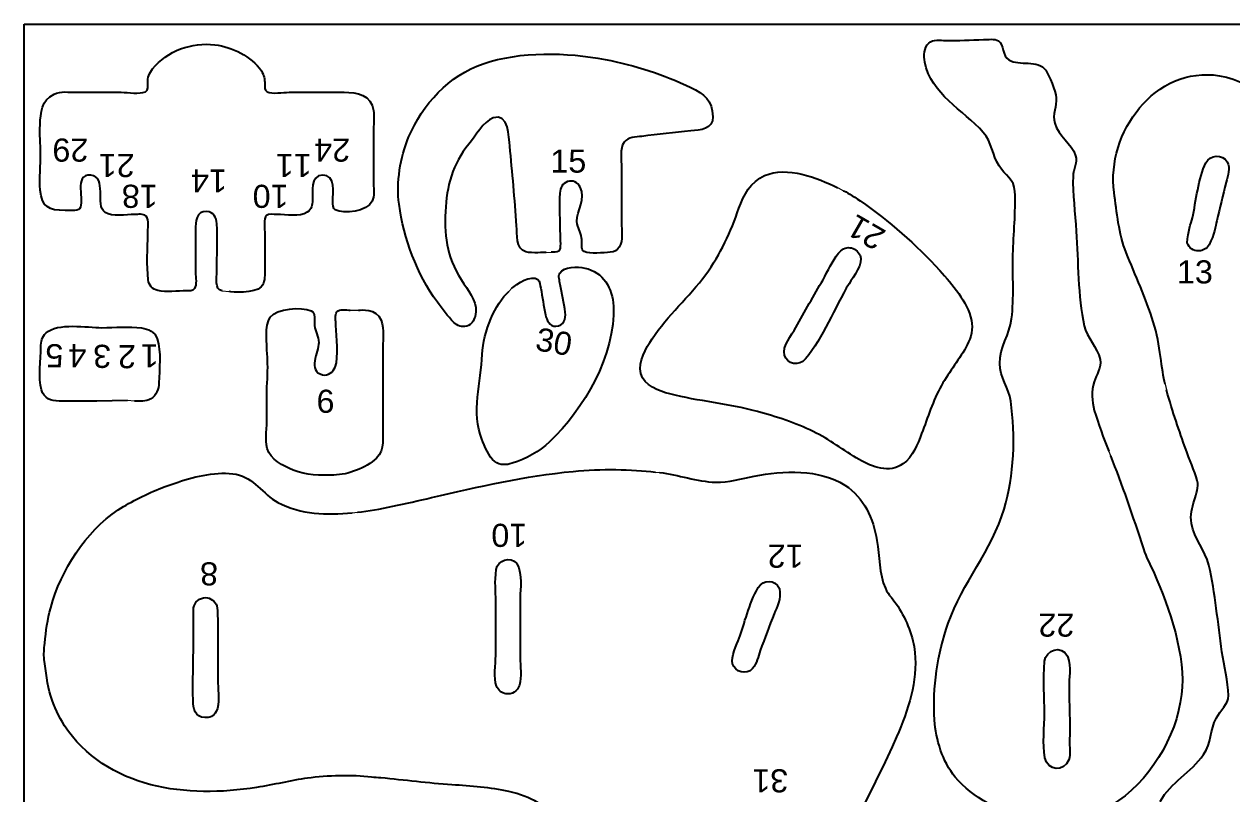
# Model space of a CAD drawing. Header units: millimetres. Extents: x 0 to 315, y 0 to 225.
# Drawn here: x 0 to 156.9, y 125.1 to 225 of the extents above; entities that cross this region are included whole.
import ezdxf
from ezdxf.enums import TextEntityAlignment as Align

# ---------------------------------------------------------------- set-up
doc = ezdxf.new("R2010")
doc.units = ezdxf.units.MM
doc.layers.add('Cut', color=7, linetype='Continuous', true_color=0xffffff)
doc.layers.add('Stege', color=5, linetype='Continuous', lineweight=15, true_color=0x0000ff)
doc.layers.add('Text', color=1, linetype='Continuous', lineweight=25, true_color=0xff0000)
doc.styles.add('textstyle1', font='')
doc.styles.add('textstyle13', font='')
doc.styles.add('textstyle15', font='')
doc.styles.add('textstyle17', font='')
doc.styles.add('textstyle24', font='')
doc.styles.add('textstyle28', font='')
doc.styles.add('textstyle3', font='')
doc.styles.add('textstyle30', font='')
doc.styles.add('textstyle4', font='')
doc.styles.add('textstyle41', font='')
doc.styles.add('textstyle43', font='')
doc.styles.add('textstyle45', font='')
doc.styles.add('textstyle47', font='')
doc.styles.add('textstyle5', font='')
doc.styles.add('textstyle51', font='')
doc.styles.add('textstyle53', font='')
doc.styles.add('textstyle55', font='')
doc.styles.add('textstyle59', font='')
doc.styles.add('textstyle65', font='')
doc.styles.add('textstyle67', font='')
doc.styles.add('textstyle7', font='')
doc.styles.add('textstyle9', font='')
doc.styles.get('textstyle1').set_extended_font_data('Arial')
doc.styles.get('textstyle13').set_extended_font_data('Arial')
doc.styles.get('textstyle15').set_extended_font_data('Arial')
doc.styles.get('textstyle17').set_extended_font_data('Arial')
doc.styles.get('textstyle24').set_extended_font_data('Arial')
doc.styles.get('textstyle28').set_extended_font_data('Arial')
doc.styles.get('textstyle3').set_extended_font_data('Arial')
doc.styles.get('textstyle30').set_extended_font_data('Arial')
doc.styles.get('textstyle4').set_extended_font_data('Arial')
doc.styles.get('textstyle41').set_extended_font_data('Arial')
doc.styles.get('textstyle43').set_extended_font_data('Arial')
doc.styles.get('textstyle45').set_extended_font_data('Arial')
doc.styles.get('textstyle47').set_extended_font_data('Arial')
doc.styles.get('textstyle5').set_extended_font_data('Arial')
doc.styles.get('textstyle51').set_extended_font_data('Arial')
doc.styles.get('textstyle53').set_extended_font_data('Arial')
doc.styles.get('textstyle55').set_extended_font_data('Arial')
doc.styles.get('textstyle59').set_extended_font_data('Arial')
doc.styles.get('textstyle65').set_extended_font_data('Arial')
doc.styles.get('textstyle67').set_extended_font_data('Arial')
doc.styles.get('textstyle7').set_extended_font_data('Arial')
doc.styles.get('textstyle9').set_extended_font_data('Arial')

msp = doc.modelspace()

# ---------------------------------------------------------------- linework, layer by layer
at = {"layer": 'Cut'}
for p, q in [((0, 0), (0, 225)), ((0, 225), (315, 225))]:
    msp.add_line(p, q, dxfattribs=at)
for points in [[(6.79, 216.16), (12.61, 216.16)], [(34.42, 216.16), (41.56, 216.16)], [(77.59, 206.38), (77.59, 199.24)], [(22.26, 198.31), (22.26, 192.76)], [(31.25, 197.78), (31.25, 192.89)], [(46.57, 182.47), (46.57, 172.95)], [(13.43, 176.15), (9.44, 176.09)], [(64.42, 150.59), (64.42, 142.8)], [(61.25, 143.06), (61.25, 150.2)]]:
    msp.add_lwpolyline(points, dxfattribs=at)
for points in [[(117.49, 222.54), (118.07, 223.07), (118.97, 222.9), (119.7, 222.87)], [(119.7, 222.87), (121.31, 222.82), (122.97, 222.99), (124.59, 222.99)], [(124.59, 222.99), (125.18, 222.99), (126.03, 223.16), (126.54, 222.83)], [(126.54, 222.83), (127.24, 222.38), (127.07, 220.86), (127.9, 220.36)], [(16.68, 219.2), (18.54, 221.54), (21.84, 222.71), (24.77, 222.33)], [(24.77, 222.33), (27.03, 222.04), (29.49, 220.87), (30.81, 218.93)], [(59.61, 219.86), (64.47, 221.52), (70.47, 221.36), (75.47, 220.42)], [(116.99, 220.08), (116.84, 220.89), (116.85, 221.96), (117.49, 222.54)], [(49.94, 210.34), (51.71, 214.58), (55.22, 218.36), (59.61, 219.86)], [(75.47, 220.42), (79.31, 219.69), (83.12, 218.46), (86.58, 216.79)], [(124.57, 210.96), (122, 213.9), (117.75, 215.87), (116.99, 220.08)], [(127.9, 220.36), (129.22, 219.56), (131.72, 220.44), (132.68, 219.01)], [(141.56, 203.17), (140.55, 210.89), (146.84, 219.63), (155.25, 218.31)], [(16.05, 217.35), (16.03, 218.07), (16.23, 218.63), (16.68, 219.2)], [(30.81, 218.93), (31.18, 218.39), (31.24, 217.88), (31.25, 217.22)], [(132.68, 219.01), (133.17, 218.27), (133.98, 216.36), (134.06, 215.46)], [(155.25, 218.31), (160.24, 217.53), (163.75, 212.98), (165.55, 208.58)], [(15.76, 216.24), (16.21, 216.44), (16.06, 216.94), (16.05, 217.35)], [(31.25, 217.22), (31.25, 216.88), (31.19, 216.42), (31.55, 216.24)], [(86.58, 216.79), (88.38, 215.91), (89.37, 215.14), (89.46, 212.99)], [(2.06, 211.93), (2.15, 213.54), (2.22, 215.12), (3.88, 215.92)], [(3.88, 215.92), (4.77, 216.34), (5.82, 216.16), (6.79, 216.16)], [(12.61, 216.16), (13.53, 216.16), (14.95, 215.88), (15.76, 216.24)], [(31.55, 216.24), (32.26, 215.89), (33.59, 216.16), (34.42, 216.16)], [(41.56, 216.16), (43.21, 216.16), (45.13, 215.83), (45.37, 213.78)], [(134.06, 215.46), (134.15, 214.36), (133.52, 213.29), (133.85, 212.15)], [(45.37, 213.78), (45.47, 212.97), (45.39, 212.2), (45.39, 211.4)], [(63.07, 209.15), (62.95, 210.35), (62.96, 213.5), (60.93, 212.83)], [(2.14, 208.23), (2.13, 209.46), (1.99, 210.7), (2.06, 211.93)], [(60.93, 212.83), (59.61, 212.39), (58.64, 210.45), (57.76, 209.42)], [(89.46, 212.99), (89.52, 211.33), (87.8, 211.28), (86.58, 211.14)], [(133.85, 212.15), (134.35, 210.44), (136.05, 209.54), (136.56, 207.92)], [(45.39, 211.4), (45.39, 208.99), (45.39, 206.64), (45.39, 204.26)], [(48.7, 201.62), (48.31, 204.44), (48.85, 207.71), (49.94, 210.34)], [(80.23, 210.44), (79.42, 210.33), (78.46, 210.38), (77.93, 209.67)], [(86.58, 211.14), (84.46, 210.91), (82.34, 210.71), (80.23, 210.44)], [(126.62, 206.61), (125.75, 208.03), (125.7, 209.67), (124.57, 210.96)], [(57.76, 209.42), (55.62, 206.91), (54.86, 203.92), (54.72, 200.69)], [(63.96, 198.84), (63.73, 202.18), (63.4, 205.89), (63.07, 209.15)], [(77.93, 209.67), (77.31, 208.85), (77.59, 207.35), (77.59, 206.38)], [(2.09, 203.47), (1.93, 205), (2.15, 206.72), (2.14, 208.23)], [(136.56, 207.92), (136.83, 207.08), (136.25, 206.14), (136.23, 205.28)], [(153.48, 207), (154, 208.03), (155.65, 208.19), (156.26, 207.13)], [(156.26, 207.13), (156.73, 206.3), (156.32, 205.35), (156.11, 204.49)], [(8.64, 205.39), (6.35, 205.61), (7.92, 201.96), (7.19, 201.04)], [(96.16, 205.34), (99.12, 206.64), (102.96, 205.05), (105.68, 203.77)], [(128.69, 203.29), (128.61, 204.88), (127.39, 205.37), (126.62, 206.61)], [(151.73, 199.86), (152.22, 201.98), (152.51, 205.08), (153.48, 207)], [(10.52, 200.56), (9.12, 201.53), (10.88, 205.18), (8.64, 205.39)], [(38.78, 205.4), (37.13, 205.37), (37.48, 203.21), (37.46, 202.15)], [(40.1, 202.01), (40.1, 203.1), (40.5, 205.43), (38.78, 205.4)], [(45.39, 204.26), (45.39, 203.56), (45.52, 202.69), (45.2, 202.01)], [(70.58, 204.57), (69.88, 204.35), (69.64, 203.76), (69.58, 203.07)], [(72.22, 203.86), (71.89, 204.5), (71.27, 204.79), (70.58, 204.57)], [(92.83, 201.1), (93.42, 202.81), (94.41, 204.57), (96.16, 205.34)], [(136.23, 205.28), (136.17, 202.97), (136.5, 200.45), (136.65, 198.14)], [(156.11, 204.49), (155.7, 202.81), (155.32, 201.15), (154.91, 199.46)], [(5.34, 200.82), (3.18, 200.82), (2.33, 201.26), (2.09, 203.47)], [(69.58, 203.07), (69.42, 201.31), (69.61, 199.43), (69.6, 197.65)], [(71.8, 199.37), (71.72, 200.89), (73.04, 202.28), (72.22, 203.86)], [(106.44, 203.38), (106.7, 203.28), (107.66, 202.7), (108.58, 202.07)], [(128.43, 195.1), (128.49, 197.78), (128.81, 200.61), (128.69, 203.29)], [(143.14, 195.37), (142.18, 197.77), (141.9, 200.6), (141.56, 203.17)], [(7.19, 201.04), (6.91, 200.69), (5.8, 200.82), (5.34, 200.82)], [(37.46, 202.15), (37.45, 201.54), (37.33, 200.95), (36.78, 200.59)], [(40.41, 200.9), (40.05, 201.08), (40.1, 201.62), (40.1, 202.01)], [(45.2, 202.01), (44.57, 200.65), (41.51, 200.36), (40.41, 200.9)], [(53.68, 188.93), (50.97, 192.62), (49.3, 197.15), (48.7, 201.62)], [(88.53, 192.5), (90.47, 195.15), (91.78, 198.04), (92.83, 201.1)], [(108.58, 202.07), (112.33, 199.49), (115.86, 196.41), (118.92, 193.03)], [(14.33, 200.3), (13.24, 200.3), (11.43, 199.93), (10.52, 200.56)], [(15.83, 200.08), (15.49, 200.43), (14.78, 200.3), (14.33, 200.3)], [(16.05, 197.78), (16.05, 198.37), (16.27, 199.65), (15.83, 200.08)], [(23.71, 200.69), (22.3, 200.78), (22.26, 199.32), (22.26, 198.31)], [(25.03, 199.11), (25.01, 199.89), (24.56, 200.64), (23.71, 200.69)], [(31.46, 200.16), (31.08, 199.86), (31.25, 198.32), (31.25, 197.78)], [(32.83, 200.3), (32.39, 200.3), (31.8, 200.43), (31.46, 200.16)], [(36.78, 200.59), (35.79, 199.94), (33.99, 200.3), (32.83, 200.3)], [(54.72, 200.69), (54.56, 197.13), (55.02, 194.33), (57.12, 191.31)], [(72.41, 197.26), (72.28, 198.09), (71.85, 198.53), (71.8, 199.37)], [(77.59, 199.24), (77.59, 198.26), (77.84, 196.93), (77.29, 196.08)], [(151.07, 196.62), (151.13, 198.11), (151.56, 199.1), (151.73, 199.86)], [(154.91, 199.46), (154.72, 198.7), (154.64, 197.75), (153.9, 196.36)], [(16.12, 191.84), (15.87, 193.67), (16.05, 195.92), (16.05, 197.78)], [(25.03, 192.89), (25.03, 194.94), (25.1, 197.07), (25.03, 199.11)], [(65.16, 195.46), (63.84, 195.83), (64.04, 197.74), (63.96, 198.84)], [(69.6, 197.65), (69.59, 197.16), (69.79, 195.82), (69.44, 195.54)], [(136.65, 198.14), (136.93, 194.16), (136.84, 189.74), (137.7, 185.85)], [(72.74, 195.49), (72.24, 195.73), (72.49, 196.73), (72.41, 197.26)], [(77.29, 196.08), (77.01, 195.64), (76.63, 195.45), (76.13, 195.41)], [(152.56, 195.57), (151.86, 195.55), (151.31, 195.92), (151.07, 196.62)], [(153.9, 196.36), (153.58, 195.87), (153.14, 195.59), (152.56, 195.57)], [(67.81, 195.37), (67.51, 195.41), (66.07, 195.21), (65.16, 195.46)], [(69.44, 195.54), (69.2, 195.34), (68.78, 195.41), (68.47, 195.41)], [(76.13, 195.41), (75.26, 195.35), (73.5, 195.11), (72.74, 195.49)], [(103.77, 191.84), (104.4, 192.96), (104.94, 194.27), (105.76, 195.27)], [(105.76, 195.27), (106.12, 195.71), (106.69, 196.07), (107.26, 195.99)], [(108.57, 195.01), (109.06, 193.91), (107.71, 192.25), (107.14, 191.32)], [(107.26, 195.99), (107.83, 195.92), (108.33, 195.56), (108.57, 195.01)], [(128.26, 186.77), (128.59, 189.48), (128.36, 192.36), (128.43, 195.1)], [(146.66, 186.38), (145.73, 189.37), (144.29, 192.46), (143.14, 195.37)], [(69.57, 192.69), (70.08, 193.6), (71.91, 193.53), (72.82, 193.35)], [(72.82, 193.35), (75.18, 192.87), (76.46, 190.67), (76.55, 188.4)], [(118.92, 193.03), (120.59, 191.18), (122.5, 189.06), (123.04, 186.56)], [(17.37, 190.43), (16.63, 190.6), (16.22, 191.11), (16.12, 191.84)], [(22.26, 192.76), (22.26, 192.13), (22.47, 191.21), (22.12, 190.69)], [(25.7, 190.4), (24.7, 190.56), (25.03, 192.12), (25.03, 192.89)], [(31.25, 192.89), (31.25, 192.2), (31.28, 191.48), (30.79, 190.93)], [(63.35, 190.72), (63.95, 191.28), (65.88, 192.56), (66.71, 191.86)], [(66.71, 191.86), (67, 191.62), (67.02, 191.08), (67.09, 190.74)], [(69.63, 191.23), (69.55, 191.68), (69.33, 192.28), (69.57, 192.69)], [(81.57, 184.18), (83.59, 187.21), (86.38, 189.59), (88.53, 192.5)], [(100.22, 185.63), (101.36, 187.72), (102.59, 189.78), (103.77, 191.84)], [(21.07, 190.38), (19.98, 190.37), (18.4, 190.2), (17.37, 190.43)], [(22.12, 190.69), (21.9, 190.35), (21.43, 190.38), (21.07, 190.38)], [(30.79, 190.93), (29.97, 189.97), (26.9, 190.21), (26.64, 190.29)], [(57.12, 191.31), (57.99, 190.05), (59.02, 188.66), (58.57, 187.08)], [(59.49, 182.14), (59.62, 185.09), (61.18, 188.76), (62.96, 190.31)], [(67.09, 190.74), (67.33, 189.59), (67.47, 188.42), (67.71, 187.27)], [(70.28, 187.62), (70.12, 188.83), (69.85, 190.03), (69.63, 191.23)], [(107.14, 191.32), (105.24, 188.21), (103.8, 184.34), (101.48, 181.55)], [(31.97, 186.96), (32.78, 188.09), (36.02, 188.37), (37.3, 187.81)], [(55.8, 186.3), (55.02, 187.07), (54.33, 188.05), (53.68, 188.93)], [(76.55, 188.4), (76.8, 182.12), (72.69, 174.95), (68.25, 170.8)], [(31.57, 182.2), (31.52, 183.48), (31.19, 185.89), (31.97, 186.96)], [(37.3, 187.81), (37.88, 187.55), (37.69, 186.52), (37.72, 185.91)], [(40.49, 185.91), (40.49, 186.42), (40.32, 187.29), (40.63, 187.68)], [(40.63, 187.68), (40.93, 188.06), (41.9, 187.89), (42.34, 187.89)], [(43.44, 187.89), (43.84, 187.89), (45.66, 188.19), (46.37, 186.57)], [(58.57, 187.08), (58.41, 186.5), (58.13, 185.99), (57.5, 185.81)], [(67.71, 187.27), (67.86, 186.6), (68.25, 185.75), (69.07, 185.79)], [(69.07, 185.79), (70.09, 185.84), (70.4, 186.76), (70.28, 187.62)], [(126.71, 180.96), (126.71, 183.05), (128.01, 184.74), (128.26, 186.77)], [(2.85, 184.92), (4.34, 186.31), (8.19, 185.61), (10.1, 185.61)], [(10.1, 185.61), (11.77, 185.61), (13.6, 185.81), (15.26, 185.57)], [(15.26, 185.57), (16.14, 185.45), (16.96, 185.09), (17.28, 184.16)], [(37.72, 185.91), (37.77, 185.05), (38.25, 184.53), (38.26, 183.66)], [(40.39, 180.49), (40.93, 181.88), (40.49, 184.38), (40.49, 185.91)], [(46.37, 186.57), (46.85, 185.46), (46.57, 183.68), (46.57, 182.47)], [(57.5, 185.81), (56.84, 185.64), (56.26, 185.84), (55.8, 186.3)], [(98.75, 182.06), (98.44, 183.14), (99.7, 184.68), (100.22, 185.63)], [(123.04, 186.56), (123.28, 185.41), (123, 184.38), (122.49, 183.38)], [(137.7, 185.85), (138.05, 184.24), (139.4, 183.09), (139.74, 181.48)], [(148.2, 178.28), (147.69, 180.09), (147.61, 183.3), (146.66, 186.38)], [(2.17, 183.1), (2.18, 183.8), (2.29, 184.41), (2.85, 184.92)], [(17.28, 184.16), (17.83, 182.54), (17.55, 180.18), (17.5, 178.47)], [(38.26, 183.66), (38.27, 182.46), (36.73, 179.99), (38.77, 179.49)], [(80.1, 179.68), (79.73, 181.23), (80.74, 182.92), (81.57, 184.18)], [(2.25, 177.55), (1.83, 179.04), (2.15, 181.54), (2.17, 183.1)], [(31.63, 180.49), (31.64, 181.06), (31.59, 181.64), (31.57, 182.2)], [(59.43, 171.15), (58.09, 174.48), (59.33, 178.66), (59.49, 182.14)], [(101.48, 181.55), (100.65, 180.56), (99.09, 180.85), (98.75, 182.06)], [(122.49, 183.38), (121.56, 181.52), (120.16, 179.92), (119.14, 178.1)], [(31.5, 176.39), (31.5, 177.76), (31.63, 179.15), (31.63, 180.49)], [(38.77, 179.49), (39.45, 179.32), (40.15, 179.85), (40.39, 180.49)], [(128.14, 176.07), (127.89, 177.8), (126.71, 179.13), (126.71, 180.96)], [(139.74, 181.48), (139.97, 180.43), (139.27, 179.53), (138.97, 178.58)], [(83.87, 177.02), (82.46, 177.39), (80.5, 178.06), (80.1, 179.68)], [(4.55, 176.09), (3.49, 176.1), (2.57, 176.39), (2.25, 177.55)], [(17.5, 178.47), (17.48, 177.65), (17.2, 176.83), (16.44, 176.36)], [(119.14, 178.1), (118.04, 176.13), (117.37, 173.97), (116.57, 171.88)], [(138.97, 178.58), (138.58, 177.37), (138.67, 176.09), (139, 174.88)], [(150.87, 169.85), (150.04, 172.21), (149.2, 174.57), (148.36, 177.55)], [(9.44, 176.09), (7.82, 176.09), (6.17, 176.09), (4.55, 176.09)], [(16.44, 176.36), (15.82, 175.98), (15.05, 176.09), (14.33, 176.09)], [(31.54, 174.01), (31.51, 174.83), (31.5, 175.61), (31.5, 176.39)], [(95.23, 174.74), (91.52, 175.76), (87.59, 176.04), (83.87, 177.02)], [(127.27, 162.05), (128.57, 166.43), (128.8, 171.56), (128.14, 176.07)], [(102.5, 172.13), (100.21, 173.25), (97.69, 174.06), (95.23, 174.74)], [(139, 174.88), (139.45, 173.24), (140.24, 171.22), (140.88, 169.59)], [(31.58, 169.91), (31.25, 171.16), (31.58, 172.73), (31.54, 174.01)], [(46.57, 172.95), (46.57, 171.52), (46.88, 169.74), (45.75, 168.67)], [(61.14, 168.22), (60.33, 168.84), (59.81, 170.21), (59.43, 171.15)], [(108.45, 168.5), (106.45, 169.65), (104.58, 171.13), (102.5, 172.13)], [(116.57, 171.88), (116.03, 170.47), (115.43, 168.86), (114.13, 167.92)], [(34.94, 167.12), (33.68, 167.66), (31.95, 168.51), (31.58, 169.91)], [(68.25, 170.8), (66.87, 169.5), (65.22, 168.58), (63.38, 168.01)], [(152.37, 165.76), (151.98, 167.11), (151.34, 168.53), (150.87, 169.85)], [(45.75, 168.67), (44.38, 167.37), (42.07, 166.52), (40.23, 166.48)], [(63.38, 168.01), (62.62, 167.77), (61.81, 167.71), (61.14, 168.22)], [(114.13, 167.92), (112.37, 166.66), (110.16, 167.52), (108.45, 168.5)], [(141.11, 168.96), (142.51, 165.4), (144.01, 161.13), (145.37, 156.9)], [(20.01, 165.58), (22.29, 166.33), (25.14, 167.03), (27.55, 166.58)], [(27.55, 166.58), (29.79, 166.15), (31, 163.99), (32.97, 162.93)], [(40.23, 166.48), (38.45, 166.43), (36.61, 166.4), (34.94, 167.12)], [(52.92, 163.56), (59.01, 164.96), (65.05, 166.37), (71.3, 166.96)], [(71.3, 166.96), (74.98, 167.31), (78.86, 167.26), (82.01, 166.86)], [(82.53, 166.82), (84.94, 166.52), (87.42, 165.65), (89.8, 165.54)], [(89.8, 165.54), (91.45, 165.46), (93.23, 166.05), (94.83, 166.35)], [(94.83, 166.35), (98.55, 167.06), (103.3, 167.3), (106.59, 165.17)], [(12.21, 161.95), (14, 163.13), (15.91, 164.05), (17.9, 164.84)], [(17.9, 164.84), (18.61, 165.13), (19.27, 165.33), (20.01, 165.58)], [(106.59, 165.17), (109.13, 163.54), (110.29, 160.84), (110.76, 158)], [(151.99, 163.25), (152.22, 164.02), (152.61, 164.91), (152.37, 165.76)], [(43.31, 161.66), (46.05, 161.93), (49.58, 162.8), (52.92, 163.56)], [(151.61, 160.21), (151.42, 161.29), (151.69, 162.24), (151.99, 163.25)], [(3.45, 149.27), (4.8, 154.13), (7.94, 159.14), (12.21, 161.95)], [(32.97, 162.93), (35.94, 161.31), (39.33, 161.26), (42.61, 161.59)], [(120.03, 147.25), (121.86, 152.46), (125.68, 156.69), (127.27, 162.05)], [(153.87, 154.79), (153.4, 156.76), (151.97, 158.17), (151.61, 160.21)], [(110.76, 158), (111.11, 155.96), (111.02, 153.7), (111.86, 151.78)], [(145.37, 156.9), (145.72, 155.81), (146.29, 154.8), (146.76, 153.73)], [(61.31, 154.21), (61.53, 155.44), (63.13, 155.98), (64, 154.99)], [(61.25, 150.2), (61.25, 151.27), (61.1, 152.61), (61.31, 154.21)], [(64, 154.99), (64.78, 153.5), (64.42, 151.75), (64.42, 150.59)], [(146.76, 153.73), (148.76, 149.21), (150.94, 142.96), (150.33, 138)], [(155.58, 143.55), (155.02, 147.27), (154.74, 151.12), (153.87, 154.79)], [(95.33, 151.88), (96.01, 152.96), (97.51, 152.95), (98.11, 151.76)], [(22.01, 149.23), (22.14, 150.02), (22.79, 150.59), (23.57, 150.57)], [(92.87, 145.31), (93.56, 147.17), (94.1, 149.71), (95.33, 151.88)], [(98.11, 151.76), (98.38, 150.38), (97.75, 149.31), (97.42, 148.48)], [(111.86, 151.78), (112.24, 150.93), (113, 150.2), (113.5, 149.41)], [(2.67, 144.65), (2.83, 146.2), (3.03, 147.76), (3.45, 149.27)], [(21.99, 144.65), (21.99, 145.86), (22.01, 147.36), (22.01, 149.23)], [(23.57, 150.57), (24.22, 150.56), (24.8, 150.11), (25.04, 149.49)], [(25.04, 149.49), (25.21, 147.86), (25.17, 146.39), (25.17, 145.31)], [(113.5, 149.41), (114.6, 147.69), (115.5, 145.45), (115.69, 143.46)], [(97.42, 148.48), (96.79, 146.9), (96.2, 145.31), (95.61, 143.72)], [(118.25, 134.69), (117.96, 138.93), (118.62, 143.23), (120.03, 147.25)], [(2.62, 142.53), (2.52, 143.29), (2.6, 143.89), (2.67, 144.65)], [(21.94, 137.24), (21.85, 139.69), (21.99, 142.19), (21.99, 144.65)], [(25.17, 145.31), (25.17, 143.5), (25.17, 141.28), (25.17, 139.49)], [(92.01, 142), (91.76, 142.87), (92.56, 144.48), (92.87, 145.31)], [(132.53, 142.31), (132.71, 143.75), (134.71, 144.54), (135.52, 142.97)], [(61.35, 139.09), (60.95, 140.14), (61.25, 141.92), (61.25, 143.06)], [(64.42, 142.8), (64.42, 141.7), (64.66, 140.26), (64.34, 139.23)], [(95.61, 143.72), (95.33, 142.96), (95.17, 141.99), (94.62, 141.37)], [(115.69, 143.46), (116.05, 139.72), (114.86, 135.98), (113.31, 132.49)], [(135.52, 142.97), (136.02, 141.42), (135.7, 140.08), (135.72, 139.05)], [(156.41, 137.87), (156.41, 139.67), (155.84, 141.75), (155.58, 143.55)], [(3.47, 137.77), (2.99, 139.22), (2.81, 141.1), (2.62, 142.53)], [(94.62, 141.37), (93.8, 140.45), (92.32, 140.92), (92.01, 142)], [(132.52, 135.62), (132.52, 137.52), (132.31, 139.84), (132.53, 142.31)], [(25.17, 139.49), (25.17, 138.36), (25.48, 136.84), (24.96, 135.79)], [(62.57, 138.09), (62.03, 138.18), (61.56, 138.56), (61.35, 139.09)], [(64.34, 139.23), (64.1, 138.46), (63.35, 137.95), (62.57, 138.09)], [(135.72, 139.05), (135.75, 136.72), (135.86, 134.39), (135.78, 132.05)], [(5.26, 133.94), (4.49, 135.13), (3.9, 136.44), (3.47, 137.77)], [(23.45, 135), (22.15, 135.04), (21.98, 136.18), (21.94, 137.24)], [(150.33, 138), (149.65, 132.45), (146.1, 126.54), (141.25, 123.65)], [(154.85, 134.96), (155.38, 135.93), (156.41, 136.71), (156.41, 137.87)], [(24.96, 135.79), (24.64, 135.15), (24.11, 134.98), (23.45, 135)], [(132.59, 129.8), (132.23, 131.62), (132.52, 133.76), (132.52, 135.62)], [(153.2, 130.2), (154.26, 131.73), (153.98, 133.37), (154.85, 134.96)], [(16.44, 126.29), (11.99, 127.42), (7.79, 130.01), (5.26, 133.94)], [(120.94, 127.29), (119.25, 129.31), (118.42, 132.14), (118.25, 134.69)], [(113.31, 132.49), (110.25, 125.55), (106.36, 119.05), (104.04, 111.87)], [(135.78, 132.05), (135.75, 131.25), (135.95, 130.28), (135.68, 129.54)], [(147.56, 124.12), (148.95, 126.66), (151.58, 127.89), (153.2, 130.2)], [(135.68, 129.54), (135.1, 127.92), (132.92, 128.08), (132.59, 129.8)], [(36.8, 127.14), (34.66, 126.85), (32.36, 126.27), (30.19, 125.93)], [(45.13, 127.25), (42.55, 127.59), (39.43, 127.5), (36.8, 127.14)], [(46.32, 127.18), (45.9, 127.22), (45.52, 127.2), (45.13, 127.25)], [(55.57, 126.28), (52.48, 126.5), (49.4, 126.88), (46.32, 127.18)], [(141.25, 123.65), (135.1, 119.98), (125.47, 121.84), (120.94, 127.29)], [(30.19, 125.93), (25.67, 125.23), (20.87, 125.16), (16.44, 126.29)], [(62.97, 125.42), (60.59, 125.95), (58.01, 126.12), (55.57, 126.28)], [(70.24, 121.81), (67.85, 123.32), (65.76, 124.81), (62.97, 125.42)]]:
    msp.add_open_spline(points, degree=3, dxfattribs=at)
at = {"layer": 'Stege'}
for p, q in [((105.74, 203.78), (106.44, 203.38)), ((67.81, 195.37), (68.47, 195.41)), ((25.7, 190.4), (26.64, 190.29)), ((62.96, 190.31), (63.35, 190.72)), ((42.34, 187.89), (43.44, 187.89)), ((148.2, 178.28), (148.36, 177.55)), ((14.33, 176.09), (13.43, 176.15)), ((140.88, 169.59), (141.11, 168.96)), ((82.01, 166.86), (82.53, 166.82)), ((42.61, 161.59), (43.31, 161.66))]:
    msp.add_line(p, q, dxfattribs=at)

# ---------------------------------------------------------------- texts
at = {"layer": 'Text'}
for s, rotation, style, p in [('29', 180, 'textstyle13', (6.01, 208.66)), ('24', 180, 'textstyle17', (40.01, 208.66)), ('21', 180, 'textstyle3', (12.01, 206.66)), ('11', 180, 'textstyle41', (35.01, 206.66)), ('14', 180, 'textstyle59', (24.01, 204.66)), ('18', 180, 'textstyle5', (15.01, 202.66)), ('10', 180, 'textstyle43', (32.01, 202.66)), ('21', 150, 'textstyle9', (109.34, 197.98)), ('30', 350, 'textstyle4', (68.82, 183.79)), ('5', 180, 'textstyle45', (3.93, 181.97)), ('4', 180, 'textstyle24', (6.93, 181.97)), ('3', 180, 'textstyle47', (10.13, 181.89)), ('2', 180, 'textstyle28', (13.35, 181.85)), ('1', 180, 'textstyle30', (16.3, 181.95)), ('10', 180, 'textstyle67', (63.01, 158.66)), ('12', 180, 'textstyle65', (98.9, 155.95)), ('8', 180, 'textstyle53', (24.01, 153.66)), ('22', 180, 'textstyle1', (134.07, 147.01)), ('31', 180, 'textstyle15', (96.91, 126.8))]:
    msp.add_text(s, height=3, rotation=rotation, dxfattribs=dict(at, style=style)).set_placement(p, align=Align.MIDDLE_CENTER)
for s, style, p in [('15', 'textstyle7', (70.68, 207.23)), ('13', 'textstyle55', (152.06, 192.85)), ('6', 'textstyle51', (39.14, 176.06))]:
    msp.add_text(s, height=3, dxfattribs=dict(at, style=style)).set_placement(p, align=Align.MIDDLE_CENTER)

doc.saveas('drawing.dxf')
